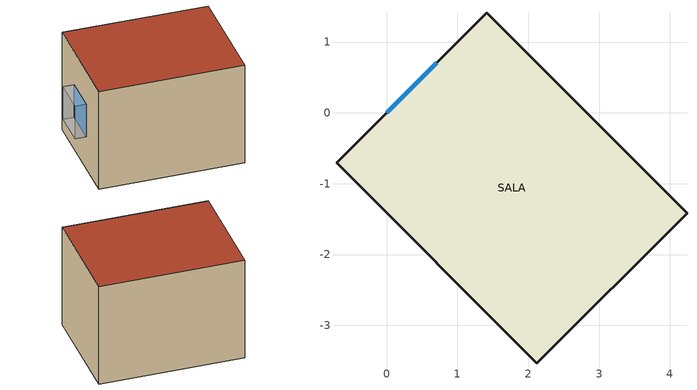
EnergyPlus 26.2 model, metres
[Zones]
SALA
 floor adiabatic (PAREDE): 1.41,1.41 4.24,-1.41 2.12,-3.54 -0.71,-0.71 z-1
 wall outside (PAREDE): 1.41,1.41 -0.71,-0.71 2.12,-3.54 4.24,-1.41 1.41,1.41 z-1:2
 window (VIDRO): 0.71,0.71 0,0 z0:1
 roof outside (PAREDE): -0.71,-0.71 2.12,-3.54 4.24,-1.41 1.41,1.41 z2
shading: 0,0 -0.21,0.21 / 0.71,0.71 0.49,0.92 z0:1; 0,0 0.71,0.71 0.49,0.92 -0.21,0.21 z1; 0,0 0.71,0.71 0.49,0.92 -0.21,0.21 z0
[Building]
SOL-AR conferencia: North Axis {deg}=0; Terrain=Suburbs; Loads Convergence Tolerance Value {W}=0.04; Temperature Convergence Tolerance Value {deltaC}=0.4; Solar Distribution=FullExterior; Maximum Number of Warmup Days=25; Minimum Number of Warmup Days=6
[Site:Location]
belem: Latitude {deg}=-1.379; Longitude {deg}=-48.476; Time Zone {hr}=-3; Elevation {m}=16.5
[Material:NoMass]
PAREDE: Roughness=MediumRough; Thermal Resistance {m2-K/W}=1; Thermal Absorptance=0.9; Solar Absorptance=0.7; Visible Absorptance=0.7
[Construction]
PAREDE: PAREDE
VIDRO: VIDRO
[WindowMaterial:SimpleGlazingSystem]
VIDRO: U-Factor {W/m2-K}=5.8; Solar Heat Gain Coefficient=0.8; Visible Transmittance=0.85
[Zone]
SALA
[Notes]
SOL-AR: modelo minimo para conferir a fracao ensolarada da janela no EnergyPlus.
Gerado por SOL-AR (teste de referencia do F5.2), para o EnergyPlus 26.2.
Local: belem. Fachada: normal externa a 315 graus do Norte.
Janela (vidro): 1 x 1 m, recuada 0.3 m da fachada.
Recuo do vidro: verga, peitoril e ombreiras como Shading:Zone:Detailed; a parede fica no plano do vidro.
Esquerda e direita dos objetos por projecao: vistas de fora, como no EnergyPlus.
Rode com o EPW do local; a saida Surface Outside Face Sunlit Fraction da janela sai a cada passo de tempo.
Zona em caixa atras da fachada, com materiais sem massa: o modelo serve so para a sombra.
